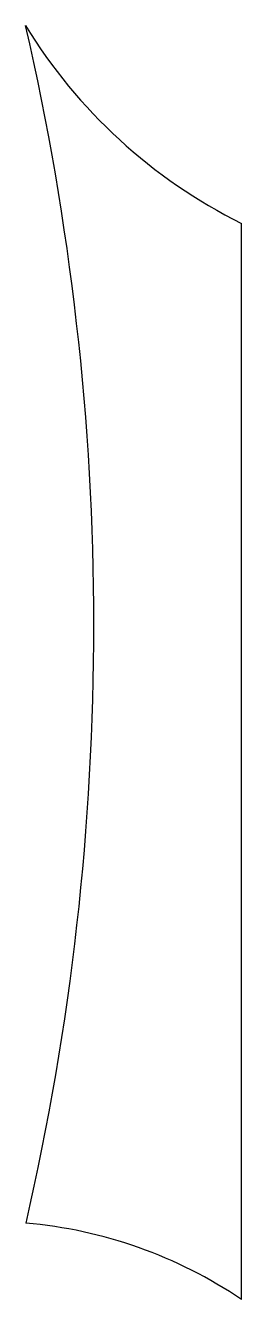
# Model space of a CAD drawing. Header units: millimetres. Extents: x 17.1 to 21.1, y -7.7 to 16.3.
import ezdxf

# ---------------------------------------------------------------- set-up
doc = ezdxf.new("R2010")
doc.units = ezdxf.units.MM
doc.layers.add('Corte exterior', color=1, linetype='Continuous', true_color=0xff0000)
doc.layers.add('grabado linea medio', color=3, linetype='Continuous', true_color=0x00ff00)

msp = doc.modelspace()

# ---------------------------------------------------------------- linework, layer by layer
at = {"layer": 'Corte exterior'}
msp.add_line((21.128, -7.663), (21.126, 12.54), dxfattribs=at)
msp.add_arc((-31.773, 4.989), 50.129, 347.0684, 12.9869, dxfattribs=at)
at = {"layer": 'grabado linea medio'}
for centre, radius, start, end in [((25.558, 21.443), 9.946, 211.4463, 243.5338), ((16.34, -14.746), 8.549, 55.9402, 85.0264)]:
    msp.add_arc(centre, radius, start, end, dxfattribs=at)

doc.saveas('drawing.dxf')
